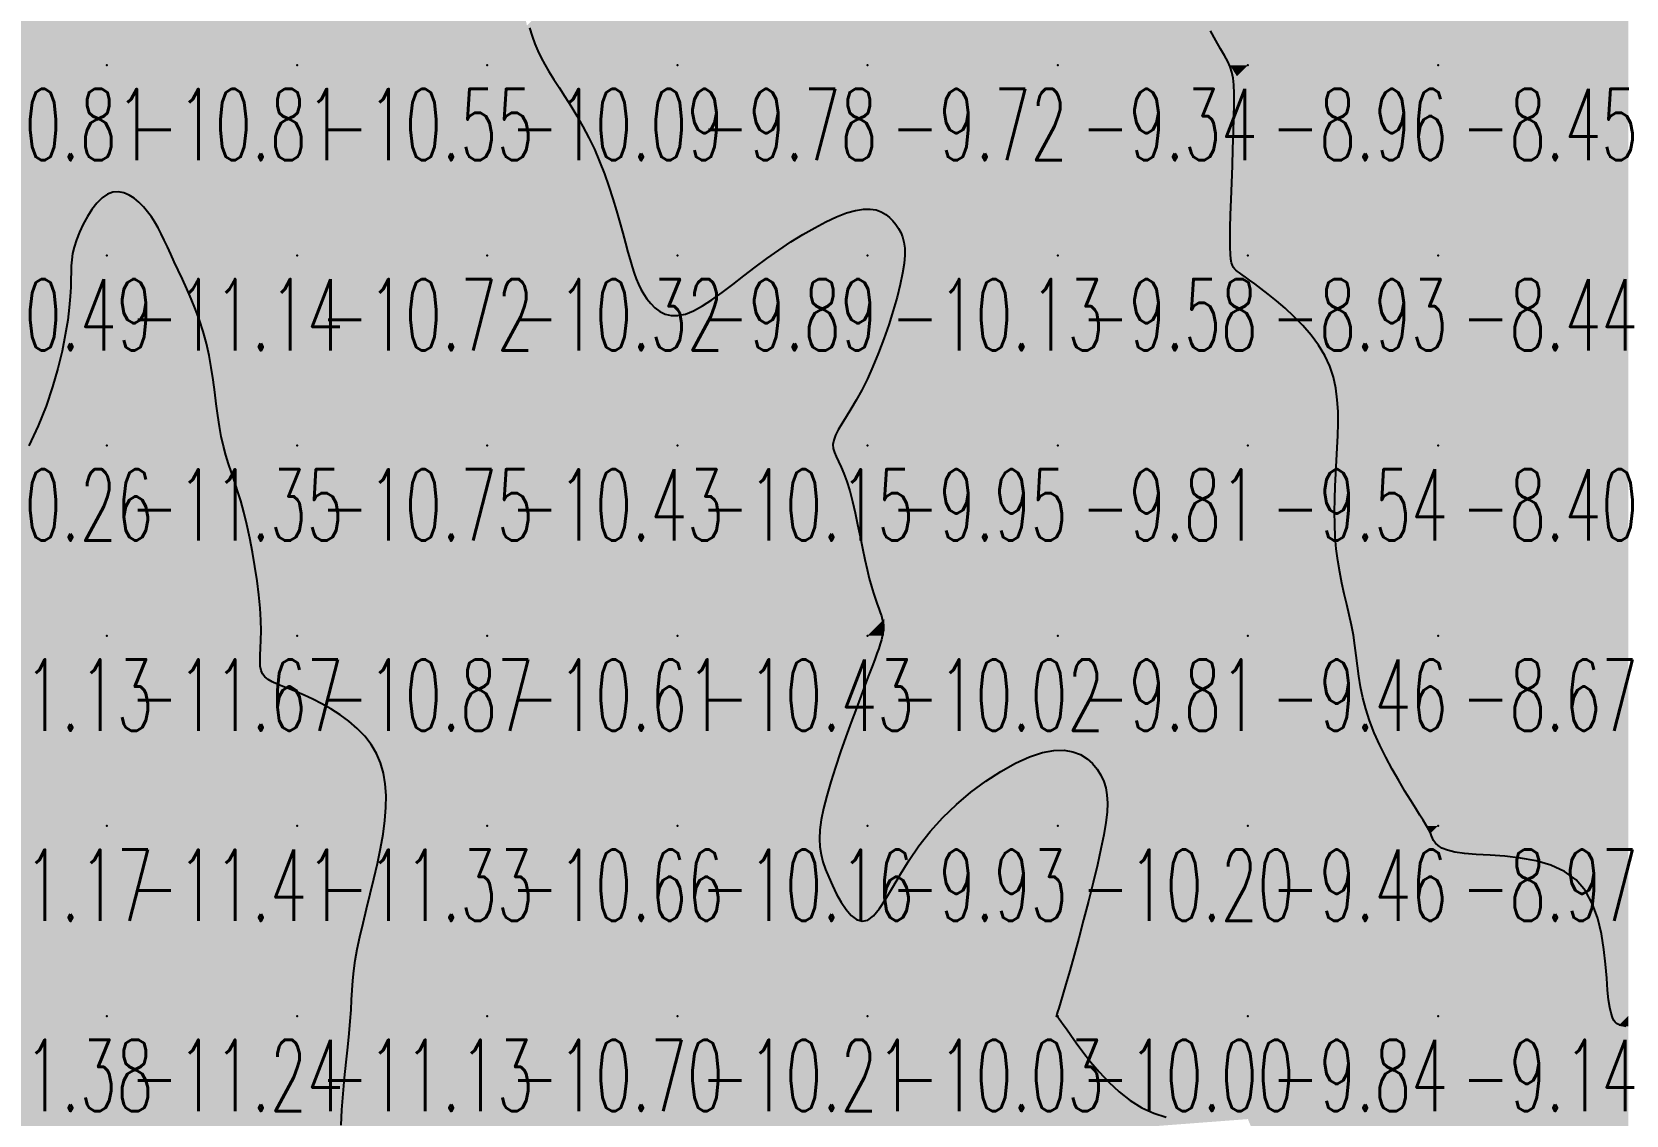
# Model space of a CAD drawing. Header units: millimetres. Extents: x 88261 to 90953, y 390274 to 392322.
# Drawn here: x 89946.3 to 90030.1, y 390782 to 390839 of the extents above; entities that cross this region are included whole.
import ezdxf
from ezdxf.enums import TextEntityAlignment as Align

# ---------------------------------------------------------------- set-up
doc = ezdxf.new("R2010")
doc.units = ezdxf.units.MM
doc.header["$LTSCALE"] = 25
for name, color, linetype in [('CN_03_00', 7, 'Continuous'), ('CN_04_00', 242, 'Continuous'), ('COTEAlt', 7, 'Continuous'), ('TN_COLORIAGE', 7, 'Continuous')]:
    doc.layers.add(name, color=color, linetype=linetype)
doc.styles.add('Simplex 1.0', font='Simplex.shx', dxfattribs={"width": 0.99, "height": 2.5})
doc.styles.get("Standard").update_dxf_attribs({"font": 'times.ttf'})

# ---------------------------------------------------------------- blocks, each defined once
blk = doc.blocks.new('COTE')
at = {"color": 0}
blk.add_point((0, 0), dxfattribs=at)
at = {"layer": 'COTEAlt'}
blk.add_attdef('ALT', text='', height=3.75, dxfattribs=at).set_placement((1.25, -1.25), align=Align.TOP_LEFT)

msp = doc.modelspace()

# ---------------------------------------------------------------- linework, layer by layer
at = {"layer": 'CN_03_00', "flags": 128}
for points, elevation in [([(90030.15, 390786.694), (90029.99, 390786.722), (90029.874, 390786.748), (90029.786, 390786.775), (90029.712, 390786.806), (90029.638, 390786.846), (90029.564, 390786.909), (90029.49, 390787.01), (90029.417, 390787.163), (90029.347, 390787.383), (90029.281, 390787.686), (90029.221, 390788.087), (90029.167, 390788.601), (90029.117, 390789.233), (90029.058, 390789.96), (90028.971, 390790.747), (90028.84, 390791.56), (90028.645, 390792.366), (90028.37, 390793.13), (90027.997, 390793.819), (90027.509, 390794.4), (90026.895, 390794.847), (90026.182, 390795.173), (90025.401, 390795.4), (90024.585, 390795.548), (90023.768, 390795.64), (90022.983, 390795.696), (90022.261, 390795.738), (90021.637, 390795.787), (90021.135, 390795.862), (90020.747, 390795.959), (90020.457, 390796.074), (90020.249, 390796.201), (90020.107, 390796.334), (90020.014, 390796.467), (90019.955, 390796.595), (90019.913, 390796.713), (90019.873, 390796.817), (90019.829, 390796.917), (90019.772, 390797.026), (90019.697, 390797.156), (90019.597, 390797.321), (90019.464, 390797.532), (90019.293, 390797.804), (90019.078, 390798.148), (90018.813, 390798.572), (90018.511, 390799.068), (90018.183, 390799.622), (90017.844, 390800.219), (90017.507, 390800.847), (90017.186, 390801.491), (90016.893, 390802.137), (90016.643, 390802.773), (90016.444, 390803.386), (90016.292, 390803.977), (90016.175, 390804.55), (90016.085, 390805.109), (90016.012, 390805.656), (90015.946, 390806.195), (90015.877, 390806.73), (90015.795, 390807.263), (90015.694, 390807.798), (90015.577, 390808.338), (90015.45, 390808.885), (90015.32, 390809.441), (90015.194, 390810.008), (90015.077, 390810.589), (90014.976, 390811.186), (90014.897, 390811.801), (90014.846, 390812.436), (90014.819, 390813.087), (90014.812, 390813.75), (90014.822, 390814.422), (90014.845, 390815.098), (90014.875, 390815.774), (90014.91, 390816.447), (90014.946, 390817.111), (90014.976, 390817.764), (90014.994, 390818.405), (90014.989, 390819.033), (90014.952, 390819.649), (90014.873, 390820.251), (90014.744, 390820.84), (90014.555, 390821.415), (90014.297, 390821.977), (90013.965, 390822.523), (90013.571, 390823.05), (90013.135, 390823.552), (90012.673, 390824.025), (90012.205, 390824.461), (90011.746, 390824.857), (90011.317, 390825.207), (90010.933, 390825.505), (90010.61, 390825.748), (90010.343, 390825.943), (90010.127, 390826.097), (90009.954, 390826.217), (90009.817, 390826.313), (90009.709, 390826.392), (90009.623, 390826.462), (90009.552, 390826.53), (90009.49, 390826.607), (90009.437, 390826.706), (90009.392, 390826.844), (90009.357, 390827.038), (90009.332, 390827.302), (90009.317, 390827.653), (90009.313, 390828.107), (90009.32, 390828.68), (90009.338, 390829.379), (90009.365, 390830.18), (90009.397, 390831.047), (90009.432, 390831.947), (90009.466, 390832.845), (90009.496, 390833.707), (90009.519, 390834.5), (90009.532, 390835.188), (90009.531, 390835.749), (90009.514, 390836.198), (90009.475, 390836.564), (90009.41, 390836.875), (90009.316, 390837.156), (90009.189, 390837.436), (90009.023, 390837.742), (90008.816, 390838.102), (90008.565, 390838.536), (90008.278, 390839.038)], -9), ([(89962.573, 390781.505), (89962.609, 390782.309), (89962.672, 390783.144), (89962.753, 390783.987), (89962.84, 390784.814), (89962.925, 390785.602), (89962.997, 390786.328), (89963.049, 390786.976), (89963.087, 390787.558), (89963.117, 390788.094), (89963.146, 390788.602), (89963.184, 390789.102), (89963.236, 390789.614), (89963.31, 390790.157), (89963.415, 390790.75), (89963.554, 390791.408), (89963.722, 390792.121), (89963.907, 390792.877), (89964.101, 390793.661), (89964.295, 390794.459), (89964.478, 390795.258), (89964.641, 390796.044), (89964.774, 390796.802), (89964.869, 390797.523), (89964.922, 390798.203), (89964.928, 390798.845), (89964.885, 390799.449), (89964.789, 390800.018), (89964.636, 390800.552), (89964.423, 390801.052), (89964.147, 390801.521), (89963.807, 390801.957), (89963.413, 390802.363), (89962.977, 390802.737), (89962.513, 390803.078), (89962.034, 390803.387), (89961.551, 390803.662), (89961.079, 390803.905), (89960.63, 390804.113), (89960.214, 390804.289), (89959.836, 390804.438), (89959.496, 390804.569), (89959.197, 390804.69), (89958.94, 390804.808), (89958.726, 390804.932), (89958.556, 390805.069), (89958.433, 390805.228), (89958.356, 390805.417), (89958.318, 390805.641), (89958.307, 390805.906), (89958.316, 390806.218), (89958.334, 390806.584), (89958.351, 390807.009), (89958.357, 390807.499), (89958.344, 390808.06), (89958.303, 390808.693), (89958.235, 390809.386), (89958.145, 390810.118), (89958.034, 390810.872), (89957.906, 390811.63), (89957.764, 390812.372), (89957.613, 390813.081), (89957.453, 390813.738), (89957.29, 390814.33), (89957.126, 390814.866), (89956.963, 390815.361), (89956.804, 390815.828), (89956.652, 390816.282), (89956.51, 390816.737), (89956.381, 390817.207), (89956.267, 390817.707), (89956.169, 390818.247), (89956.084, 390818.824), (89956.004, 390819.429), (89955.924, 390820.054), (89955.838, 390820.693), (89955.74, 390821.338), (89955.623, 390821.98), (89955.482, 390822.612), (89955.312, 390823.228), (89955.117, 390823.825), (89954.905, 390824.4), (89954.681, 390824.953), (89954.452, 390825.481), (89954.223, 390825.982), (89954.002, 390826.454), (89953.795, 390826.897), (89953.606, 390827.308), (89953.431, 390827.69), (89953.266, 390828.045), (89953.105, 390828.378), (89952.942, 390828.69), (89952.773, 390828.985), (89952.592, 390829.265), (89952.394, 390829.534), (89952.175, 390829.793), (89951.937, 390830.032), (89951.683, 390830.241), (89951.416, 390830.409), (89951.139, 390830.525), (89950.856, 390830.579), (89950.57, 390830.56), (89950.283, 390830.456), (89950.001, 390830.263), (89949.726, 390829.991), (89949.465, 390829.658), (89949.222, 390829.282), (89949.002, 390828.879), (89948.81, 390828.465), (89948.65, 390828.059), (89948.529, 390827.676), (89948.449, 390827.329), (89948.401, 390827.004), (89948.377, 390826.683), (89948.367, 390826.349), (89948.362, 390825.981), (89948.351, 390825.563), (89948.324, 390825.076), (89948.273, 390824.501), (89948.189, 390823.825), (89948.064, 390823.056), (89947.893, 390822.208), (89947.671, 390821.292), (89947.391, 390820.324), (89947.049, 390819.314), (89946.638, 390818.278), (89946.152, 390817.227)], -11)]:
    msp.add_lwpolyline(points, dxfattribs=dict(at, elevation=elevation))
at = {"layer": 'CN_04_00', "elevation": -10, "flags": 128}
msp.add_lwpolyline([(89972.478, 390839.211), (89972.618, 390838.765), (89972.761, 390838.363), (89972.915, 390837.991), (89973.084, 390837.634), (89973.276, 390837.275), (89973.496, 390836.899), (89973.748, 390836.494), (89974.027, 390836.058), (89974.327, 390835.591), (89974.639, 390835.094), (89974.958, 390834.568), (89975.277, 390834.012), (89975.587, 390833.428), (89975.883, 390832.817), (89976.158, 390832.18), (89976.412, 390831.527), (89976.646, 390830.869), (89976.86, 390830.217), (89977.054, 390829.581), (89977.23, 390828.972), (89977.388, 390828.401), (89977.528, 390827.88), (89977.652, 390827.416), (89977.765, 390827.004), (89977.871, 390826.637), (89977.976, 390826.307), (89978.083, 390826.006), (89978.2, 390825.727), (89978.329, 390825.462), (89978.477, 390825.204), (89978.648, 390824.947), (89978.845, 390824.702), (89979.069, 390824.48), (89979.322, 390824.294), (89979.607, 390824.155), (89979.926, 390824.077), (89980.28, 390824.072), (89980.672, 390824.152), (89981.103, 390824.324), (89981.57, 390824.58), (89982.07, 390824.906), (89982.601, 390825.286), (89983.158, 390825.707), (89983.738, 390826.155), (89984.339, 390826.615), (89984.956, 390827.075), (89985.587, 390827.52), (89986.222, 390827.943), (89986.852, 390828.335), (89987.469, 390828.692), (89988.062, 390829.004), (89988.624, 390829.265), (89989.145, 390829.468), (89989.616, 390829.605), (89990.029, 390829.673), (89990.389, 390829.677), (89990.701, 390829.626), (89990.97, 390829.529), (89991.203, 390829.395), (89991.404, 390829.232), (89991.579, 390829.049), (89991.734, 390828.856), (89991.874, 390828.657), (89991.994, 390828.445), (89992.092, 390828.209), (89992.163, 390827.94), (89992.203, 390827.625), (89992.207, 390827.255), (89992.171, 390826.818), (89992.092, 390826.305), (89991.967, 390825.709), (89991.799, 390825.045), (89991.595, 390824.333), (89991.361, 390823.593), (89991.103, 390822.844), (89990.825, 390822.106), (89990.536, 390821.399), (89990.239, 390820.742), (89989.942, 390820.151), (89989.651, 390819.625), (89989.374, 390819.158), (89989.12, 390818.746), (89988.894, 390818.382), (89988.705, 390818.061), (89988.561, 390817.778), (89988.468, 390817.527), (89988.432, 390817.302), (89988.448, 390817.091), (89988.506, 390816.879), (89988.6, 390816.654), (89988.72, 390816.401), (89988.86, 390816.108), (89989.009, 390815.761), (89989.162, 390815.347), (89989.31, 390814.856), (89989.453, 390814.303), (89989.591, 390813.707), (89989.725, 390813.084), (89989.854, 390812.456), (89989.981, 390811.839), (89990.103, 390811.253), (89990.224, 390810.716), (89990.341, 390810.243), (89990.455, 390809.831), (89990.564, 390809.474), (89990.666, 390809.165), (89990.759, 390808.898), (89990.844, 390808.666), (89990.917, 390808.463), (89990.979, 390808.282), (89991.026, 390808.117), (89991.06, 390807.964), (89991.081, 390807.816), (89991.087, 390807.67), (89991.08, 390807.522), (89991.06, 390807.366), (89991.025, 390807.199), (89990.977, 390807.015), (89990.915, 390806.809), (89990.838, 390806.574), (89990.742, 390806.302), (89990.625, 390805.984), (89990.487, 390805.612), (89990.323, 390805.177), (89990.133, 390804.673), (89989.913, 390804.09), (89989.663, 390803.425), (89989.393, 390802.695), (89989.113, 390801.921), (89988.833, 390801.125), (89988.565, 390800.328), (89988.318, 390799.551), (89988.103, 390798.816), (89987.932, 390798.145), (89987.812, 390797.553), (89987.742, 390797.031), (89987.72, 390796.564), (89987.742, 390796.137), (89987.805, 390795.736), (89987.906, 390795.345), (89988.04, 390794.951), (89988.207, 390794.537), (89988.401, 390794.096), (89988.619, 390793.648), (89988.86, 390793.219), (89989.118, 390792.835), (89989.391, 390792.523), (89989.675, 390792.309), (89989.967, 390792.22), (89990.264, 390792.282), (89990.565, 390792.512), (89990.877, 390792.895), (89991.211, 390793.404), (89991.575, 390794.014), (89991.98, 390794.699), (89992.436, 390795.433), (89992.952, 390796.191), (89993.538, 390796.947), (89994.2, 390797.678), (89994.923, 390798.371), (89995.687, 390799.014), (89996.472, 390799.596), (89997.26, 390800.106), (89998.03, 390800.533), (89998.764, 390800.865), (89999.441, 390801.092), (90000.047, 390801.206), (90000.582, 390801.217), (90001.048, 390801.139), (90001.452, 390800.986), (90001.797, 390800.773), (90002.087, 390800.511), (90002.326, 390800.217), (90002.519, 390799.904), (90002.668, 390799.58), (90002.775, 390799.237), (90002.84, 390798.863), (90002.862, 390798.442), (90002.842, 390797.962), (90002.779, 390797.408), (90002.673, 390796.769), (90002.524, 390796.029), (90002.334, 390795.184), (90002.112, 390794.259), (90001.868, 390793.288), (90001.612, 390792.305), (90001.356, 390791.342), (90001.108, 390790.435), (90000.881, 390789.615), (90000.684, 390788.918), (90000.525, 390788.368), (90000.403, 390787.954), (90000.312, 390787.656), (90000.247, 390787.456), (90000.205, 390787.334), (90000.181, 390787.27), (90000.169, 390787.245), (90000.165, 390787.24), (90000.166, 390787.238), (90000.17, 390787.236), (90000.176, 390787.234), (90000.183, 390787.232), (90000.192, 390787.23), (90000.201, 390787.228), (90000.21, 390787.226), (90000.218, 390787.224), (90000.226, 390787.22), (90000.241, 390787.204), (90000.272, 390787.166), (90000.325, 390787.094), (90000.41, 390786.977), (90000.534, 390786.802), (90000.707, 390786.56), (90000.935, 390786.238), (90001.226, 390785.831), (90001.577, 390785.356), (90001.982, 390784.838), (90002.438, 390784.3), (90002.94, 390783.766), (90003.483, 390783.259), (90004.062, 390782.803), (90004.672, 390782.421), (90005.309, 390782.13), (90005.96, 390781.918)], dxfattribs=at)
at = {"layer": 'TN_COLORIAGE', "color": 191}
for points in [[(89940.249, 390847.239, -10.53), (89940.249, 390837.239, -10.53), (89950.249, 390847.239, -10.53)], [(89940.249, 390837.239, -10.53), (89950.249, 390837.239, -10.53), (89950.249, 390847.239, -10.53)], [(89950.249, 390847.239, -10.326), (89950.249, 390837.239, -10.326), (89960.249, 390847.239, -10.326)], [(89950.249, 390837.239, -10.326), (89960.249, 390837.239, -10.326), (89960.249, 390847.239, -10.326)], [(89960.249, 390847.239, -10.013), (89960.249, 390837.239, -10.013), (89970.249, 390847.239, -10.013)], [(89960.249, 390837.239, -10.013), (89970.249, 390837.239, -10.013), (89970.249, 390847.239, -10.013)], [(89970.249, 390837.239, -10), (89972.339, 390839.33, -10), (89970.249, 390847.239, -10), (89970.626, 390847.239, -10)], [(89972.339, 390839.33, -10.091), (89973.13, 390837.239, -10.091), (89970.249, 390837.239, -10.091)], [(89940.249, 390837.239, -10.808), (89940.249, 390827.239, -10.808), (89950.249, 390837.239, -10.808)], [(89950.249, 390831.468, -10.494), (89948.072, 390827.239, -10.494), (89950.249, 390837.239, -10.494), (89940.249, 390827.239, -10.494)], [(89950.249, 390831.468, -10.55), (89952.634, 390829.625, -10.55), (89950.249, 390837.239, -10.55), (89960.249, 390837.239, -10.55)], [(89953.582, 390827.239, -10.55), (89952.634, 390829.625, -10.55), (89960.249, 390827.239, -10.55), (89960.249, 390837.239, -10.55)], [(89960.249, 390837.239, -10.091), (89960.249, 390827.239, -10.091), (89970.249, 390837.239, -10.091)], [(89960.249, 390827.239, -10.091), (89970.249, 390827.239, -10.091), (89970.249, 390837.239, -10.091)], [(89970.249, 390827.239, -10), (89976.115, 390833.106, -10), (89970.249, 390837.239, -10), (89973.13, 390837.239, -10)], [(89976.115, 390833.106, -10.318), (89977.706, 390827.239, -10.318), (89970.249, 390827.239, -10.318)], [(89990.249, 390830.378, -10.129), (89984.81, 390827.239, -10.129), (89990.249, 390827.239, -10.129)], [(89991.889, 390828.879, -10.129), (89990.249, 390830.378, -10.129), (89990.249, 390827.239, -10.129)], [(89991.889, 390828.879, -10.129), (89992.604, 390827.239, -10.129), (89990.249, 390827.239, -10.129)], [(89948.072, 390827.239, -10.265), (89948.641, 390825.631, -10.265), (89940.249, 390827.239, -10.265), (89940.249, 390817.239, -10.265)], [(89953.582, 390827.239, -10.718), (89955.808, 390822.799, -10.718), (89960.249, 390827.239, -10.718)], [(89956.074, 390817.239, -10.718), (89955.808, 390822.799, -10.718), (89960.249, 390817.239, -10.718), (89960.249, 390827.239, -10.718)], [(89960.249, 390827.239, -10.318), (89960.249, 390817.239, -10.318), (89970.249, 390827.239, -10.318)], [(89960.249, 390817.239, -10.318), (89970.249, 390817.239, -10.318), (89970.249, 390827.239, -10.318)], [(89970.249, 390817.239, -10), (89978.227, 390825.217, -10), (89970.249, 390827.239, -10), (89977.706, 390827.239, -10)], [(89980.249, 390817.239, -10), (89980.249, 390823.113, -10), (89990.249, 390827.239, -10), (89984.81, 390827.239, -10)], [(89980.249, 390817.239, -10), (89987.835, 390817.239, -10), (89990.249, 390827.239, -10), (89990.249, 390819.993, -10)], [(89992.604, 390827.239, -10.129), (89990.249, 390819.993, -10.129), (89990.249, 390827.239, -10.129)], [(89948.641, 390825.631, -10.265), (89947.006, 390817.239, -10.265), (89940.249, 390817.239, -10.265)], [(89970.249, 390817.239, -10), (89978.227, 390825.217, -10), (89980.249, 390817.239, -10), (89980.249, 390823.113, -10)], [(89940.249, 390808.772, -10.265), (89947.006, 390817.239, -10.265), (89940.249, 390817.239, -10.265)], [(89956.074, 390817.239, -10.747), (89957.496, 390814.487, -10.747), (89960.249, 390817.239, -10.747)], [(89958.661, 390807.239, -10.747), (89957.496, 390814.487, -10.747), (89960.249, 390807.239, -10.747), (89960.249, 390817.239, -10.747)], [(89960.249, 390817.239, -10.428), (89960.249, 390807.239, -10.428), (89970.249, 390817.239, -10.428)], [(89960.249, 390807.239, -10.428), (89970.249, 390807.239, -10.428), (89970.249, 390817.239, -10.428)], [(89970.249, 390817.239, -10.154), (89970.249, 390807.239, -10.154), (89980.249, 390817.239, -10.154)], [(89970.249, 390807.239, -10.154), (89980.249, 390807.239, -10.154), (89980.249, 390817.239, -10.154)], [(89980.249, 390807.239, -10), (89989.222, 390816.212, -10), (89980.249, 390817.239, -10), (89987.835, 390817.239, -10)], [(89980.249, 390807.239, -10), (89989.222, 390816.212, -10), (89990.249, 390807.239, -10), (89990.249, 390809.992, -10)], [(89991.125, 390808.116, -10.019), (89990.249, 390809.992, -10.019), (89990.249, 390807.239, -10.019)], [(89991.122, 390807.239, -10.019), (89991.125, 390808.116, -10.019), (89990.249, 390807.239, -10.019)], [(89957.923, 390804.913, -10.874), (89958.661, 390807.239, -10.874), (89960.249, 390807.239, -10.874)], [(89960.249, 390804.479, -10.874), (89957.923, 390804.913, -10.874), (89960.249, 390807.239, -10.874)], [(89960.249, 390804.479, -10.615), (89964.861, 390801.851, -10.615), (89960.249, 390807.239, -10.615), (89970.249, 390807.239, -10.615)], [(89965.192, 390797.239, -10.615), (89964.861, 390801.851, -10.615), (89970.249, 390797.239, -10.615), (89970.249, 390807.239, -10.615)], [(89970.249, 390807.239, -10.429), (89970.249, 390797.239, -10.429), (89980.249, 390807.239, -10.429)], [(89970.249, 390797.239, -10.429), (89980.249, 390797.239, -10.429), (89980.249, 390807.239, -10.429)], [(89980.249, 390807.239, -10.019), (89980.249, 390797.239, -10.019), (89990.249, 390807.239, -10.019)], [(89980.249, 390797.239, -10), (89987.358, 390797.239, -10), (89990.249, 390807.239, -10), (89990.249, 390805.015, -10)], [(89991.122, 390807.239, -10.019), (89990.249, 390805.015, -10.019), (89990.249, 390807.239, -10.019)], [(90000.249, 390802.338, -10.203), (89992.683, 390797.239, -10.203), (90000.249, 390797.239, -10.203)], [(90002.97, 390799.961, -10.203), (90000.249, 390802.338, -10.203), (90000.249, 390797.239, -10.203)], [(90002.97, 390799.961, -10.203), (90002.981, 390797.239, -10.203), (90000.249, 390797.239, -10.203)], [(89963.015, 390790.006, -10.663), (89965.192, 390797.239, -10.663), (89970.249, 390797.239, -10.663)], [(89963.238, 390787.239, -10.663), (89963.015, 390790.006, -10.663), (89970.249, 390787.239, -10.663), (89970.249, 390797.239, -10.663)], [(89970.249, 390797.239, -10.16), (89970.249, 390787.239, -10.16), (89980.249, 390797.239, -10.16)], [(89970.249, 390787.239, -10.16), (89980.249, 390787.239, -10.16), (89980.249, 390797.239, -10.16)], [(89980.249, 390787.239, -10), (89987.908, 390794.899, -10), (89980.249, 390797.239, -10), (89987.358, 390797.239, -10)], [(90000.249, 390797.239, -10), (89992.683, 390797.239, -10), (89990.249, 390787.239, -10), (89990.249, 390790.388, -10)], [(90000.249, 390797.239, -10), (90000.249, 390787.257, -10), (89990.249, 390787.239, -10), (90000.128, 390787.239, -10)], [(90002.981, 390797.239, -10.203), (90000.249, 390787.257, -10.203), (90000.249, 390797.239, -10.203)], [(89980.249, 390787.239, -10), (89987.908, 390794.899, -10), (89990.249, 390787.239, -10), (89990.249, 390790.388, -10)], [(89962.016, 390779.007, -10.698), (89963.238, 390787.239, -10.698), (89970.249, 390787.239, -10.698)], [(89964.427, 390777.239, -10.698), (89962.016, 390779.007, -10.698), (89970.249, 390777.239, -10.698), (89970.249, 390787.239, -10.698)], [(89970.249, 390787.239, -10.213), (89970.249, 390777.239, -10.213), (89980.249, 390787.239, -10.213)], [(89970.249, 390777.239, -10.213), (89980.249, 390777.239, -10.213), (89980.249, 390787.239, -10.213)], [(89980.249, 390787.239, -10.03), (89980.249, 390777.239, -10.03), (89990.249, 390787.239, -10.03)], [(89980.249, 390777.239, -10.03), (89990.249, 390777.239, -10.03), (89990.249, 390787.239, -10.03)], [(89990.249, 390777.239, -10), (90000.233, 390787.224, -10), (89990.249, 390787.239, -10), (90000.128, 390787.239, -10)], [(89990.249, 390777.239, -10), (90000.233, 390787.224, -10), (90000.249, 390777.239, -10), (90000.249, 390787.207, -10)], [(90004.384, 390781.375, -10.112), (90000.249, 390787.207, -10.112), (90000.249, 390777.239, -10.112)]]:
    msp.add_solid(points, dxfattribs=at)
at = {"layer": 'TN_COLORIAGE', "color": 181}
for points in [[(89973.13, 390837.239, -9.657), (89972.339, 390839.33, -9.657), (89980.249, 390837.239, -9.657), (89980.249, 390847.239, -9.657)], [(89980.249, 390847.239, -9.3), (89980.249, 390837.239, -9.3), (89990.249, 390847.239, -9.3)], [(89980.249, 390837.239, -9.3), (89990.249, 390837.239, -9.3), (89990.249, 390847.239, -9.3)], [(89990.249, 390847.239, -9.19), (89990.249, 390837.239, -9.19), (90000.249, 390847.239, -9.19)], [(89990.249, 390837.239, -9.19), (90000.249, 390837.239, -9.19), (90000.249, 390847.239, -9.19)], [(90000.249, 390837.239, -9), (90006.002, 390842.992, -9), (90000.249, 390847.239, -9), (90004.546, 390847.239, -9)], [(90006.002, 390842.992, -9.341), (90009.306, 390837.239, -9.341), (90000.249, 390837.239, -9.341)], [(89973.13, 390837.239, -9.776), (89976.115, 390833.106, -9.776), (89980.249, 390837.239, -9.776)], [(89977.706, 390827.239, -9.776), (89976.115, 390833.106, -9.776), (89980.249, 390827.239, -9.776), (89980.249, 390837.239, -9.776)], [(89980.249, 390837.239, -9.718), (89980.249, 390827.239, -9.718), (89990.249, 390837.239, -9.718)], [(89984.81, 390827.239, -9.718), (89990.249, 390830.378, -9.718), (89980.249, 390827.239, -9.718), (89990.249, 390837.239, -9.718)], [(89990.249, 390830.378, -9.341), (89991.889, 390828.879, -9.341), (89990.249, 390837.239, -9.341), (90000.249, 390837.239, -9.341)], [(89992.604, 390827.239, -9.341), (89991.889, 390828.879, -9.341), (90000.249, 390827.239, -9.341), (90000.249, 390837.239, -9.341)], [(90000.249, 390827.239, -9), (90009.672, 390836.663, -9), (90000.249, 390837.239, -9), (90009.306, 390837.239, -9)], [(90009.195, 390827.239, -9.581), (90009.672, 390836.663, -9.581), (90000.249, 390827.239, -9.581)], [(89977.706, 390827.239, -9.892), (89978.227, 390825.217, -9.892), (89980.249, 390827.239, -9.892)], [(89980.249, 390823.113, -9.892), (89978.227, 390825.217, -9.892), (89980.249, 390827.239, -9.892)], [(89984.81, 390827.239, -9.892), (89980.249, 390823.113, -9.892), (89980.249, 390827.239, -9.892)], [(89990.249, 390819.993, -9.581), (89992.604, 390827.239, -9.581), (89990.249, 390817.239, -9.581), (90000.249, 390827.239, -9.581)], [(89990.249, 390817.239, -9.581), (90000.249, 390817.239, -9.581), (90000.249, 390827.239, -9.581)], [(90000.249, 390817.239, -9), (90009.467, 390826.457, -9), (90000.249, 390827.239, -9), (90009.195, 390827.239, -9)], [(90000.249, 390817.239, -9), (90009.467, 390826.457, -9), (90010.249, 390817.239, -9), (90010.249, 390826.111, -9)], [(90015.137, 390822.127, -9.537), (90010.249, 390826.111, -9.537), (90010.249, 390817.239, -9.537)], [(90014.987, 390817.239, -9.537), (90015.137, 390822.127, -9.537), (90010.249, 390817.239, -9.537)], [(89990.249, 390819.993, -9.951), (89987.835, 390817.239, -9.951), (89990.249, 390817.239, -9.951)], [(89987.835, 390817.239, -9.951), (89989.222, 390816.212, -9.951), (89990.249, 390817.239, -9.951)], [(89990.249, 390809.992, -9.951), (89989.222, 390816.212, -9.951), (89990.249, 390817.239, -9.951)], [(89990.249, 390809.992, -9.806), (89991.125, 390808.116, -9.806), (89990.249, 390817.239, -9.806), (90000.249, 390817.239, -9.806)], [(89991.125, 390808.116, -9.805), (89991.122, 390807.239, -9.805), (90000.249, 390817.239, -9.805), (90000.249, 390807.239, -9.805)], [(90000.249, 390817.239, -9.537), (90000.249, 390807.239, -9.537), (90010.249, 390817.239, -9.537)], [(90000.249, 390807.239, -9.537), (90010.249, 390807.239, -9.537), (90010.249, 390817.239, -9.537)], [(90010.249, 390817.239, -9), (90014.987, 390817.239, -9), (90010.249, 390807.239, -9), (90014.591, 390811.582, -9)], [(90014.591, 390811.582, -9.458), (90016.033, 390807.239, -9.458), (90010.249, 390807.239, -9.458)], [(89990.249, 390805.015, -9.805), (89991.122, 390807.239, -9.805), (89990.249, 390797.239, -9.805), (90000.249, 390807.239, -9.805)], [(89992.683, 390797.239, -9.805), (90000.249, 390802.338, -9.805), (89990.249, 390797.239, -9.805), (90000.249, 390807.239, -9.805)], [(90000.249, 390802.338, -9.458), (90002.97, 390799.961, -9.458), (90000.249, 390807.239, -9.458), (90010.249, 390807.239, -9.458)], [(90002.981, 390797.239, -9.458), (90002.97, 390799.961, -9.458), (90010.249, 390797.239, -9.458), (90010.249, 390807.239, -9.458)], [(90010.249, 390797.239, -9), (90016.048, 390803.039, -9), (90010.249, 390807.239, -9), (90016.033, 390807.239, -9)], [(89990.249, 390805.015, -9.935), (89987.358, 390797.239, -9.935), (89990.249, 390797.239, -9.935)], [(90016.048, 390803.039, -9.461), (90019.629, 390797.239, -9.461), (90010.249, 390797.239, -9.461)], [(89987.358, 390797.239, -9.935), (89987.908, 390794.899, -9.935), (89990.249, 390797.239, -9.935)], [(89990.249, 390790.388, -9.935), (89987.908, 390794.899, -9.935), (89990.249, 390797.239, -9.935)], [(89990.249, 390790.388, -9.935), (89992.683, 390797.239, -9.935), (89990.249, 390797.239, -9.935)], [(90000.249, 390787.257, -9.461), (90002.981, 390797.239, -9.461), (90000.249, 390787.239, -9.461), (90010.249, 390797.239, -9.461)], [(90000.249, 390787.239, -9.461), (90010.249, 390787.239, -9.461), (90010.249, 390797.239, -9.461)], [(90010.249, 390787.239, -9), (90019.899, 390796.89, -9), (90010.249, 390797.239, -9), (90019.629, 390797.239, -9)], [(90010.249, 390787.239, -9), (90019.899, 390796.89, -9), (90020.249, 390787.239, -9), (90020.249, 390795.479, -9)], [(90020.249, 390795.479, -9.142), (90028.93, 390795.921, -9.142), (90020.249, 390787.239, -9.142)], [(90028.93, 390795.921, -9.142), (90029.084, 390787.239, -9.142), (90020.249, 390787.239, -9.142)], [(90000.128, 390787.239, -10), (90000.249, 390787.257, -10), (90000.249, 390787.239, -10)], [(90000.128, 390787.239, -10), (90000.233, 390787.224, -10), (90000.249, 390787.239, -10)], [(90000.249, 390787.207, -10), (90000.233, 390787.224, -10), (90000.249, 390787.239, -10)], [(90000.249, 390787.207, -9.841), (90004.384, 390781.375, -9.841), (90000.249, 390787.239, -9.841), (90010.249, 390787.239, -9.841)], [(90004.384, 390781.375, -9.841), (90010.249, 390781.82, -9.841), (90010.249, 390787.239, -9.841)], [(90010.249, 390781.82, -9.142), (90011.607, 390778.598, -9.142), (90010.249, 390787.239, -9.142), (90020.249, 390787.239, -9.142)], [(90011.96, 390777.239, -9.142), (90011.607, 390778.598, -9.142), (90020.249, 390777.239, -9.142), (90020.249, 390787.239, -9.142)], [(90020.249, 390777.239, -9), (90029.735, 390786.726, -9), (90020.249, 390787.239, -9), (90029.084, 390787.239, -9)], [(90020.249, 390777.239, -9), (90029.735, 390786.726, -9), (90030.249, 390777.239, -9), (90030.249, 390786.692, -9)]]:
    msp.add_solid(points, dxfattribs=at)
at = {"layer": 'TN_COLORIAGE', "color": 171}
for points in [[(90009.306, 390837.239, -8.748), (90006.002, 390842.992, -8.748), (90010.249, 390837.239, -8.748), (90010.249, 390847.239, -8.748)], [(90010.249, 390847.239, -8.548), (90010.249, 390837.239, -8.548), (90020.249, 390847.239, -8.548)], [(90010.249, 390837.239, -8.548), (90020.249, 390837.239, -8.548), (90020.249, 390847.239, -8.548)], [(90020.249, 390847.239, -8), (90030.029, 390847.239, -8), (90020.249, 390837.239, -8), (90029.983, 390846.974, -8)], [(90030.249, 390837.239, -8), (90030.249, 390847, -8), (90020.249, 390837.239, -8), (90029.983, 390846.974, -8)], [(90009.672, 390836.663, -8.932), (90009.195, 390827.239, -8.932), (90010.249, 390837.239, -8.932), (90010.249, 390827.239, -8.932)], [(90009.306, 390837.239, -8.964), (90009.672, 390836.663, -8.964), (90010.249, 390837.239, -8.964)], [(90010.249, 390837.239, -8.451), (90010.249, 390827.239, -8.451), (90020.249, 390837.239, -8.451)], [(90010.249, 390827.239, -8.451), (90020.249, 390827.239, -8.451), (90020.249, 390837.239, -8.451)], [(90020.249, 390837.239, -8.502), (90020.249, 390827.239, -8.502), (90030.249, 390837.239, -8.502)], [(90020.249, 390827.239, -8.502), (90030.249, 390827.239, -8.502), (90030.249, 390837.239, -8.502)], [(90009.195, 390827.239, -8.932), (90009.467, 390826.457, -8.932), (90010.249, 390827.239, -8.932)], [(90010.249, 390826.111, -8.932), (90009.467, 390826.457, -8.932), (90010.249, 390827.239, -8.932)], [(90010.249, 390826.111, -8.438), (90015.137, 390822.127, -8.438), (90010.249, 390827.239, -8.438), (90020.249, 390827.239, -8.438)], [(90015.137, 390822.127, -8.403), (90014.987, 390817.239, -8.403), (90020.249, 390827.239, -8.403), (90020.249, 390817.239, -8.403)], [(90020.249, 390827.239, -8.728), (90020.249, 390817.239, -8.728), (90030.249, 390827.239, -8.728)], [(90020.249, 390817.239, -8.728), (90030.249, 390817.239, -8.728), (90030.249, 390827.239, -8.728)], [(90014.591, 390811.582, -8.403), (90014.987, 390817.239, -8.403), (90020.249, 390817.239, -8.403)], [(90016.033, 390807.239, -8.403), (90014.591, 390811.582, -8.403), (90020.249, 390807.239, -8.403), (90020.249, 390817.239, -8.403)], [(90020.249, 390817.239, -8.754), (90020.249, 390807.239, -8.754), (90030.249, 390817.239, -8.754)], [(90020.249, 390807.239, -8.754), (90030.249, 390807.239, -8.754), (90030.249, 390817.239, -8.754)], [(90016.033, 390807.239, -8.666), (90016.048, 390803.039, -8.666), (90020.249, 390807.239, -8.666)], [(90019.629, 390797.239, -8.666), (90016.048, 390803.039, -8.666), (90020.249, 390797.239, -8.666), (90020.249, 390807.239, -8.666)], [(90020.249, 390807.239, -8.978), (90020.249, 390797.239, -8.978), (90030.249, 390807.239, -8.978)], [(90020.249, 390797.239, -8.978), (90030.249, 390797.239, -8.978), (90030.249, 390807.239, -8.978)], [(90019.629, 390797.239, -8.97), (90019.899, 390796.89, -8.97), (90020.249, 390797.239, -8.97)], [(90020.249, 390795.479, -8.97), (90019.899, 390796.89, -8.97), (90020.249, 390797.239, -8.97)], [(90028.93, 390795.921, -8.97), (90020.249, 390795.479, -8.97), (90030.249, 390797.239, -8.97), (90020.249, 390797.239, -8.97)], [(90029.084, 390787.239, -8.978), (90028.93, 390795.921, -8.978), (90030.249, 390787.239, -8.978), (90030.249, 390797.239, -8.978)], [(90029.084, 390787.239, -8.981), (90029.735, 390786.726, -8.981), (90030.249, 390787.239, -8.981)], [(90030.249, 390786.692, -8.981), (90029.735, 390786.726, -8.981), (90030.249, 390787.239, -8.981)]]:
    msp.add_solid(points, dxfattribs=at)
at = {"layer": 'TN_COLORIAGE', "color": 201}
for points in [[(89948.072, 390827.239, -11.141), (89950.249, 390831.468, -11.141), (89950.249, 390827.239, -11.141)], [(89952.634, 390829.625, -11.141), (89950.249, 390831.468, -11.141), (89950.249, 390827.239, -11.141)], [(89952.634, 390829.625, -11.141), (89953.582, 390827.239, -11.141), (89950.249, 390827.239, -11.141)], [(89950.249, 390817.239, -11), (89947.006, 390817.239, -11), (89950.249, 390827.239, -11), (89948.641, 390825.631, -11)], [(89948.641, 390825.631, -11.141), (89948.072, 390827.239, -11.141), (89950.249, 390827.239, -11.141)], [(89950.249, 390817.239, -11), (89955.808, 390822.799, -11), (89950.249, 390827.239, -11), (89953.582, 390827.239, -11)], [(89955.808, 390822.799, -11.353), (89956.074, 390817.239, -11.353), (89950.249, 390817.239, -11.353)], [(89950.249, 390817.239, -11), (89947.006, 390817.239, -11), (89940.249, 390807.239, -11), (89940.249, 390808.772, -11)], [(89940.249, 390807.239, -11.353), (89950.249, 390807.239, -11.353), (89950.249, 390817.239, -11.353)], [(89950.249, 390807.239, -11), (89957.496, 390814.487, -11), (89950.249, 390817.239, -11), (89956.074, 390817.239, -11)], [(89957.496, 390814.487, -11.666), (89958.661, 390807.239, -11.666), (89950.249, 390807.239, -11.666)], [(89940.249, 390807.239, -11.666), (89940.249, 390797.239, -11.666), (89950.249, 390807.239, -11.666)], [(89940.249, 390797.239, -11.666), (89950.249, 390797.239, -11.666), (89950.249, 390807.239, -11.666)], [(89950.249, 390807.239, -11), (89958.661, 390807.239, -11), (89950.249, 390797.239, -11), (89957.923, 390804.913, -11)], [(89950.249, 390797.239, -11), (89957.923, 390804.913, -11), (89960.249, 390797.239, -11), (89960.249, 390804.479, -11)], [(89964.861, 390801.851, -11.33), (89960.249, 390804.479, -11.33), (89960.249, 390797.239, -11.33)], [(89964.861, 390801.851, -11.33), (89965.192, 390797.239, -11.33), (89960.249, 390797.239, -11.33)], [(89940.249, 390797.239, -11.415), (89940.249, 390787.239, -11.415), (89950.249, 390797.239, -11.415)], [(89940.249, 390787.239, -11.415), (89950.249, 390787.239, -11.415), (89950.249, 390797.239, -11.415)], [(89950.249, 390797.239, -11.33), (89950.249, 390787.239, -11.33), (89960.249, 390797.239, -11.33)], [(89950.249, 390787.239, -11.33), (89960.249, 390787.239, -11.33), (89960.249, 390797.239, -11.33)], [(89960.249, 390797.239, -11), (89965.192, 390797.239, -11), (89960.249, 390787.239, -11), (89963.015, 390790.006, -11)], [(89963.015, 390790.006, -11.129), (89963.238, 390787.239, -11.129), (89960.249, 390787.239, -11.129)], [(89940.249, 390787.239, -11.236), (89940.249, 390777.239, -11.236), (89950.249, 390787.239, -11.236)], [(89940.249, 390777.239, -11.236), (89950.249, 390777.239, -11.236), (89950.249, 390787.239, -11.236)], [(89950.249, 390787.239, -11.129), (89950.249, 390777.239, -11.129), (89960.249, 390787.239, -11.129)], [(89950.249, 390777.239, -11.129), (89960.249, 390777.239, -11.129), (89960.249, 390787.239, -11.129)], [(89960.249, 390787.239, -11), (89963.238, 390787.239, -11), (89960.249, 390777.239, -11), (89962.016, 390779.007, -11)]]:
    msp.add_solid(points, dxfattribs=at)

# ---------------------------------------------------------------- block references
at = {"layer": 'COTEAlt'}
ref = msp.add_blockref('COTE', (89940.249, 390837.239), dxfattribs=at)
ref.add_attrib('ALT', '-10.81', dxfattribs={"height": 3.75, "style": 'Simplex 1.0', "width": 0.6}).set_placement((89941.499, 390835.989), align=Align.TOP_LEFT)
ref = msp.add_blockref('COTE', (89950.249, 390837.239), dxfattribs=at)
ref.add_attrib('ALT', '-10.81', dxfattribs={"height": 3.75, "style": 'Simplex 1.0', "width": 0.6}).set_placement((89951.499, 390835.989), align=Align.TOP_LEFT)
ref = msp.add_blockref('COTE', (89960.249, 390837.239), dxfattribs=at)
ref.add_attrib('ALT', '-10.55', dxfattribs={"height": 3.75, "style": 'Simplex 1.0', "width": 0.6}).set_placement((89961.499, 390835.989), align=Align.TOP_LEFT)
ref = msp.add_blockref('COTE', (89970.249, 390837.239), dxfattribs=at)
ref.add_attrib('ALT', '-10.09', dxfattribs={"height": 3.75, "style": 'Simplex 1.0', "width": 0.6}).set_placement((89971.499, 390835.989), align=Align.TOP_LEFT)
ref = msp.add_blockref('COTE', (89980.249, 390837.239), dxfattribs=at)
ref.add_attrib('ALT', '-9.78', dxfattribs={"height": 3.75, "style": 'Simplex 1.0', "width": 0.6}).set_placement((89981.499, 390835.989), align=Align.TOP_LEFT)
ref = msp.add_blockref('COTE', (89990.249, 390837.239), dxfattribs=at)
ref.add_attrib('ALT', '-9.72', dxfattribs={"height": 3.75, "style": 'Simplex 1.0', "width": 0.6}).set_placement((89991.499, 390835.989), align=Align.TOP_LEFT)
ref = msp.add_blockref('COTE', (90000.249, 390837.239), dxfattribs=at)
ref.add_attrib('ALT', '-9.34', dxfattribs={"height": 3.75, "style": 'Simplex 1.0', "width": 0.6}).set_placement((90001.499, 390835.989), align=Align.TOP_LEFT)
ref = msp.add_blockref('COTE', (90010.249, 390837.239), dxfattribs=at)
ref.add_attrib('ALT', '-8.96', dxfattribs={"height": 3.75, "style": 'Simplex 1.0', "width": 0.6}).set_placement((90011.499, 390835.989), align=Align.TOP_LEFT)
ref = msp.add_blockref('COTE', (90020.249, 390837.239), dxfattribs=at)
ref.add_attrib('ALT', '-8.45', dxfattribs={"height": 3.75, "style": 'Simplex 1.0', "width": 0.6}).set_placement((90021.499, 390835.989), align=Align.TOP_LEFT)
ref = msp.add_blockref('COTE', (89940.249, 390827.239), dxfattribs=at)
ref.add_attrib('ALT', '-10.49', dxfattribs={"height": 3.75, "style": 'Simplex 1.0', "width": 0.6}).set_placement((89941.499, 390825.989), align=Align.TOP_LEFT)
ref = msp.add_blockref('COTE', (89950.249, 390827.239), dxfattribs=at)
ref.add_attrib('ALT', '-11.14', dxfattribs={"height": 3.75, "style": 'Simplex 1.0', "width": 0.6}).set_placement((89951.499, 390825.989), align=Align.TOP_LEFT)
ref = msp.add_blockref('COTE', (89960.249, 390827.239), dxfattribs=at)
ref.add_attrib('ALT', '-10.72', dxfattribs={"height": 3.75, "style": 'Simplex 1.0', "width": 0.6}).set_placement((89961.499, 390825.989), align=Align.TOP_LEFT)
ref = msp.add_blockref('COTE', (89970.249, 390827.239), dxfattribs=at)
ref.add_attrib('ALT', '-10.32', dxfattribs={"height": 3.75, "style": 'Simplex 1.0', "width": 0.6}).set_placement((89971.499, 390825.989), align=Align.TOP_LEFT)
ref = msp.add_blockref('COTE', (89980.249, 390827.239), dxfattribs=at)
ref.add_attrib('ALT', '-9.89', dxfattribs={"height": 3.75, "style": 'Simplex 1.0', "width": 0.6}).set_placement((89981.499, 390825.989), align=Align.TOP_LEFT)
ref = msp.add_blockref('COTE', (89990.249, 390827.239), dxfattribs=at)
ref.add_attrib('ALT', '-10.13', dxfattribs={"height": 3.75, "style": 'Simplex 1.0', "width": 0.6}).set_placement((89991.499, 390825.989), align=Align.TOP_LEFT)
ref = msp.add_blockref('COTE', (90000.249, 390827.239), dxfattribs=at)
ref.add_attrib('ALT', '-9.58', dxfattribs={"height": 3.75, "style": 'Simplex 1.0', "width": 0.6}).set_placement((90001.499, 390825.989), align=Align.TOP_LEFT)
ref = msp.add_blockref('COTE', (90010.249, 390827.239), dxfattribs=at)
ref.add_attrib('ALT', '-8.93', dxfattribs={"height": 3.75, "style": 'Simplex 1.0', "width": 0.6}).set_placement((90011.499, 390825.989), align=Align.TOP_LEFT)
ref = msp.add_blockref('COTE', (90020.249, 390827.239), dxfattribs=at)
ref.add_attrib('ALT', '-8.44', dxfattribs={"height": 3.75, "style": 'Simplex 1.0', "width": 0.6}).set_placement((90021.499, 390825.989), align=Align.TOP_LEFT)
ref = msp.add_blockref('COTE', (89940.249, 390817.239), dxfattribs=at)
ref.add_attrib('ALT', '-10.26', dxfattribs={"height": 3.75, "style": 'Simplex 1.0', "width": 0.6}).set_placement((89941.499, 390815.989), align=Align.TOP_LEFT)
ref = msp.add_blockref('COTE', (89950.249, 390817.239), dxfattribs=at)
ref.add_attrib('ALT', '-11.35', dxfattribs={"height": 3.75, "style": 'Simplex 1.0', "width": 0.6}).set_placement((89951.499, 390815.989), align=Align.TOP_LEFT)
ref = msp.add_blockref('COTE', (89960.249, 390817.239), dxfattribs=at)
ref.add_attrib('ALT', '-10.75', dxfattribs={"height": 3.75, "style": 'Simplex 1.0', "width": 0.6}).set_placement((89961.499, 390815.989), align=Align.TOP_LEFT)
ref = msp.add_blockref('COTE', (89970.249, 390817.239), dxfattribs=at)
ref.add_attrib('ALT', '-10.43', dxfattribs={"height": 3.75, "style": 'Simplex 1.0', "width": 0.6}).set_placement((89971.499, 390815.989), align=Align.TOP_LEFT)
ref = msp.add_blockref('COTE', (89980.249, 390817.239), dxfattribs=at)
ref.add_attrib('ALT', '-10.15', dxfattribs={"height": 3.75, "style": 'Simplex 1.0', "width": 0.6}).set_placement((89981.499, 390815.989), align=Align.TOP_LEFT)
ref = msp.add_blockref('COTE', (89990.249, 390817.239), dxfattribs=at)
ref.add_attrib('ALT', '-9.95', dxfattribs={"height": 3.75, "style": 'Simplex 1.0', "width": 0.6}).set_placement((89991.499, 390815.989), align=Align.TOP_LEFT)
ref = msp.add_blockref('COTE', (90000.249, 390817.239), dxfattribs=at)
ref.add_attrib('ALT', '-9.81', dxfattribs={"height": 3.75, "style": 'Simplex 1.0', "width": 0.6}).set_placement((90001.499, 390815.989), align=Align.TOP_LEFT)
ref = msp.add_blockref('COTE', (90010.249, 390817.239), dxfattribs=at)
ref.add_attrib('ALT', '-9.54', dxfattribs={"height": 3.75, "style": 'Simplex 1.0', "width": 0.6}).set_placement((90011.499, 390815.989), align=Align.TOP_LEFT)
ref = msp.add_blockref('COTE', (90020.249, 390817.239), dxfattribs=at)
ref.add_attrib('ALT', '-8.40', dxfattribs={"height": 3.75, "style": 'Simplex 1.0', "width": 0.6}).set_placement((90021.499, 390815.989), align=Align.TOP_LEFT)
ref = msp.add_blockref('COTE', (89940.249, 390807.239), dxfattribs=at)
ref.add_attrib('ALT', '-11.13', dxfattribs={"height": 3.75, "style": 'Simplex 1.0', "width": 0.6}).set_placement((89941.499, 390805.989), align=Align.TOP_LEFT)
ref = msp.add_blockref('COTE', (89950.249, 390807.239), dxfattribs=at)
ref.add_attrib('ALT', '-11.67', dxfattribs={"height": 3.75, "style": 'Simplex 1.0', "width": 0.6}).set_placement((89951.499, 390805.989), align=Align.TOP_LEFT)
ref = msp.add_blockref('COTE', (89960.249, 390807.239), dxfattribs=at)
ref.add_attrib('ALT', '-10.87', dxfattribs={"height": 3.75, "style": 'Simplex 1.0', "width": 0.6}).set_placement((89961.499, 390805.989), align=Align.TOP_LEFT)
ref = msp.add_blockref('COTE', (89970.249, 390807.239), dxfattribs=at)
ref.add_attrib('ALT', '-10.61', dxfattribs={"height": 3.75, "style": 'Simplex 1.0', "width": 0.6}).set_placement((89971.499, 390805.989), align=Align.TOP_LEFT)
ref = msp.add_blockref('COTE', (89980.249, 390807.239), dxfattribs=at)
ref.add_attrib('ALT', '-10.43', dxfattribs={"height": 3.75, "style": 'Simplex 1.0', "width": 0.6}).set_placement((89981.499, 390805.989), align=Align.TOP_LEFT)
ref = msp.add_blockref('COTE', (89990.249, 390807.239), dxfattribs=at)
ref.add_attrib('ALT', '-10.02', dxfattribs={"height": 3.75, "style": 'Simplex 1.0', "width": 0.6}).set_placement((89991.499, 390805.989), align=Align.TOP_LEFT)
ref = msp.add_blockref('COTE', (90000.249, 390807.239), dxfattribs=at)
ref.add_attrib('ALT', '-9.81', dxfattribs={"height": 3.75, "style": 'Simplex 1.0', "width": 0.6}).set_placement((90001.499, 390805.989), align=Align.TOP_LEFT)
ref = msp.add_blockref('COTE', (90010.249, 390807.239), dxfattribs=at)
ref.add_attrib('ALT', '-9.46', dxfattribs={"height": 3.75, "style": 'Simplex 1.0', "width": 0.6}).set_placement((90011.499, 390805.989), align=Align.TOP_LEFT)
ref = msp.add_blockref('COTE', (90020.249, 390807.239), dxfattribs=at)
ref.add_attrib('ALT', '-8.67', dxfattribs={"height": 3.75, "style": 'Simplex 1.0', "width": 0.6}).set_placement((90021.499, 390805.989), align=Align.TOP_LEFT)
ref = msp.add_blockref('COTE', (89940.249, 390797.239), dxfattribs=at)
ref.add_attrib('ALT', '-11.17', dxfattribs={"height": 3.75, "style": 'Simplex 1.0', "width": 0.6}).set_placement((89941.499, 390795.989), align=Align.TOP_LEFT)
ref = msp.add_blockref('COTE', (89950.249, 390797.239), dxfattribs=at)
ref.add_attrib('ALT', '-11.41', dxfattribs={"height": 3.75, "style": 'Simplex 1.0', "width": 0.6}).set_placement((89951.499, 390795.989), align=Align.TOP_LEFT)
ref = msp.add_blockref('COTE', (89960.249, 390797.239), dxfattribs=at)
ref.add_attrib('ALT', '-11.33', dxfattribs={"height": 3.75, "style": 'Simplex 1.0', "width": 0.6}).set_placement((89961.499, 390795.989), align=Align.TOP_LEFT)
ref = msp.add_blockref('COTE', (89970.249, 390797.239), dxfattribs=at)
ref.add_attrib('ALT', '-10.66', dxfattribs={"height": 3.75, "style": 'Simplex 1.0', "width": 0.6}).set_placement((89971.499, 390795.989), align=Align.TOP_LEFT)
ref = msp.add_blockref('COTE', (89980.249, 390797.239), dxfattribs=at)
ref.add_attrib('ALT', '-10.16', dxfattribs={"height": 3.75, "style": 'Simplex 1.0', "width": 0.6}).set_placement((89981.499, 390795.989), align=Align.TOP_LEFT)
ref = msp.add_blockref('COTE', (89990.249, 390797.239), dxfattribs=at)
ref.add_attrib('ALT', '-9.93', dxfattribs={"height": 3.75, "style": 'Simplex 1.0', "width": 0.6}).set_placement((89991.499, 390795.989), align=Align.TOP_LEFT)
ref = msp.add_blockref('COTE', (90000.249, 390797.239), dxfattribs=at)
ref.add_attrib('ALT', '-10.20', dxfattribs={"height": 3.75, "style": 'Simplex 1.0', "width": 0.6}).set_placement((90001.499, 390795.989), align=Align.TOP_LEFT)
ref = msp.add_blockref('COTE', (90010.249, 390797.239), dxfattribs=at)
ref.add_attrib('ALT', '-9.46', dxfattribs={"height": 3.75, "style": 'Simplex 1.0', "width": 0.6}).set_placement((90011.499, 390795.989), align=Align.TOP_LEFT)
ref = msp.add_blockref('COTE', (90020.249, 390797.239), dxfattribs=at)
ref.add_attrib('ALT', '-8.97', dxfattribs={"height": 3.75, "style": 'Simplex 1.0', "width": 0.6}).set_placement((90021.499, 390795.989), align=Align.TOP_LEFT)
ref = msp.add_blockref('COTE', (89940.249, 390787.239), dxfattribs=at)
ref.add_attrib('ALT', '-11.38', dxfattribs={"height": 3.75, "style": 'Simplex 1.0', "width": 0.6}).set_placement((89941.499, 390785.989), align=Align.TOP_LEFT)
ref = msp.add_blockref('COTE', (89950.249, 390787.239), dxfattribs=at)
ref.add_attrib('ALT', '-11.24', dxfattribs={"height": 3.75, "style": 'Simplex 1.0', "width": 0.6}).set_placement((89951.499, 390785.989), align=Align.TOP_LEFT)
ref = msp.add_blockref('COTE', (89960.249, 390787.239), dxfattribs=at)
ref.add_attrib('ALT', '-11.13', dxfattribs={"height": 3.75, "style": 'Simplex 1.0', "width": 0.6}).set_placement((89961.499, 390785.989), align=Align.TOP_LEFT)
ref = msp.add_blockref('COTE', (89970.249, 390787.239), dxfattribs=at)
ref.add_attrib('ALT', '-10.70', dxfattribs={"height": 3.75, "style": 'Simplex 1.0', "width": 0.6}).set_placement((89971.499, 390785.989), align=Align.TOP_LEFT)
ref = msp.add_blockref('COTE', (89980.249, 390787.239), dxfattribs=at)
ref.add_attrib('ALT', '-10.21', dxfattribs={"height": 3.75, "style": 'Simplex 1.0', "width": 0.6}).set_placement((89981.499, 390785.989), align=Align.TOP_LEFT)
ref = msp.add_blockref('COTE', (89990.249, 390787.239), dxfattribs=at)
ref.add_attrib('ALT', '-10.03', dxfattribs={"height": 3.75, "style": 'Simplex 1.0', "width": 0.6}).set_placement((89991.499, 390785.989), align=Align.TOP_LEFT)
ref = msp.add_blockref('COTE', (90000.249, 390787.239), dxfattribs=at)
ref.add_attrib('ALT', '-10.00', dxfattribs={"height": 3.75, "style": 'Simplex 1.0', "width": 0.6}).set_placement((90001.499, 390785.989), align=Align.TOP_LEFT)
ref = msp.add_blockref('COTE', (90010.249, 390787.239), dxfattribs=at)
ref.add_attrib('ALT', '-9.84', dxfattribs={"height": 3.75, "style": 'Simplex 1.0', "width": 0.6}).set_placement((90011.499, 390785.989), align=Align.TOP_LEFT)
ref = msp.add_blockref('COTE', (90020.249, 390787.239), dxfattribs=at)
ref.add_attrib('ALT', '-9.14', dxfattribs={"height": 3.75, "style": 'Simplex 1.0', "width": 0.6}).set_placement((90021.499, 390785.989), align=Align.TOP_LEFT)

doc.saveas('drawing.dxf')
